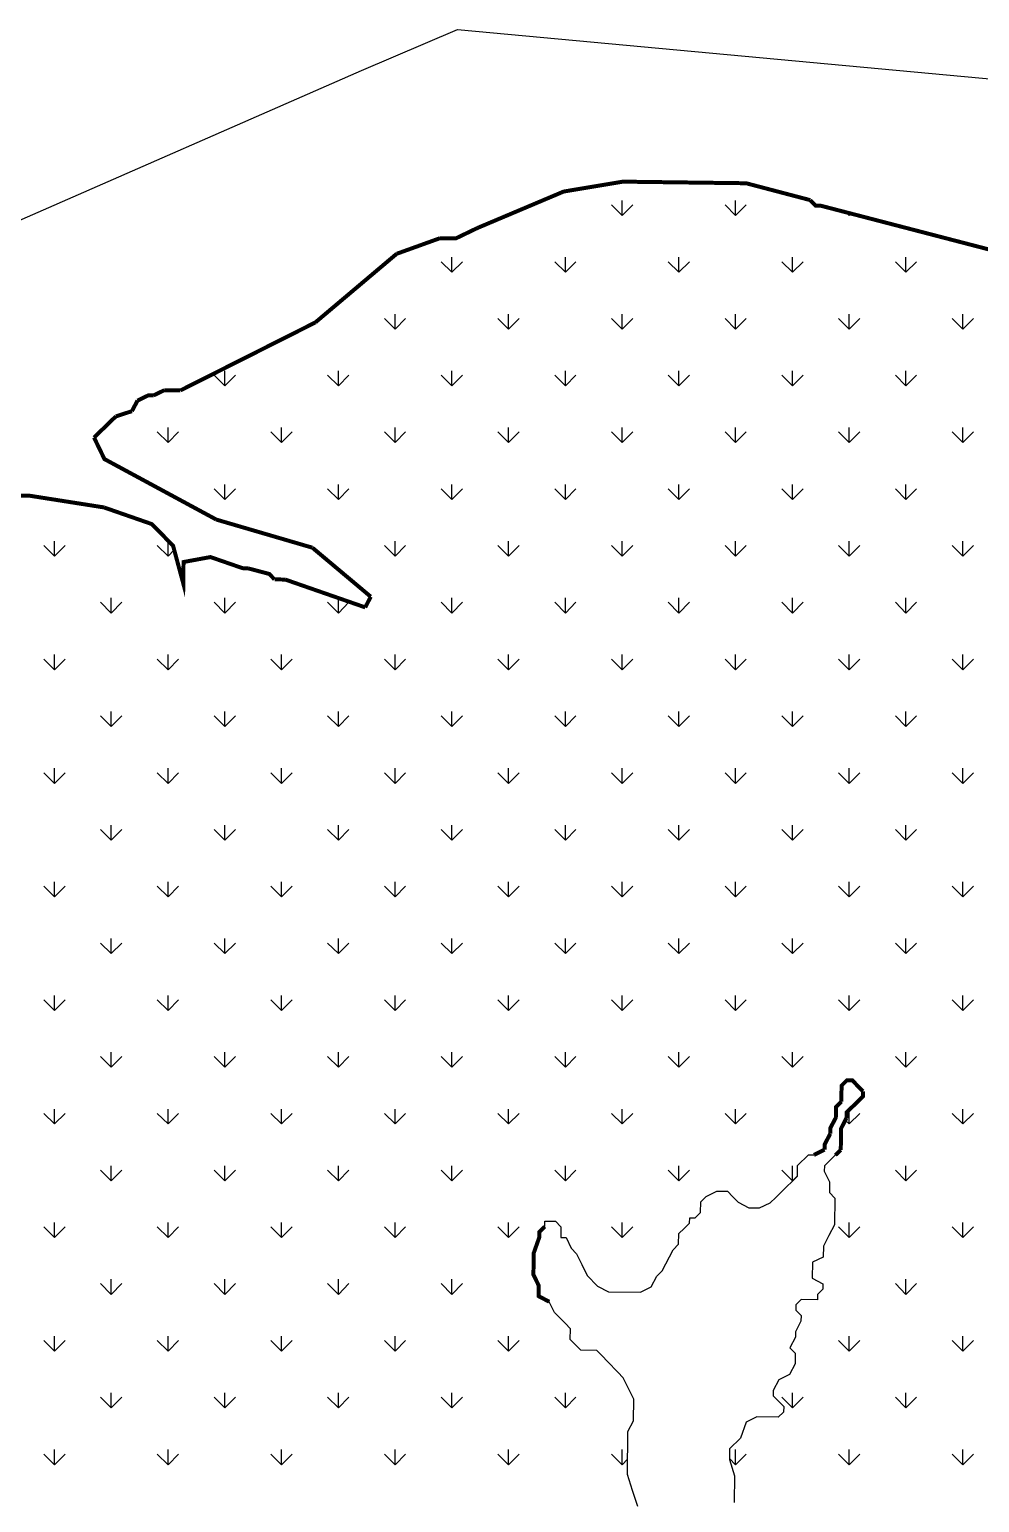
# Model space of a CAD drawing. Header units: metres. Extents: x 290282 to 293385, y 1993059 to 1996895.
# Drawn here: x 291620 to 292331, y 1995795 to 1996895 of the extents above; entities that cross this region are included whole.
import ezdxf

# ---------------------------------------------------------------- set-up
doc = ezdxf.new("R2010")
doc.units = ezdxf.units.M
doc.header["$MEASUREMENT"] = 0
doc.layers.add('MANGROOVES', color=112, linetype='Continuous')
doc.layers.add('village', color=3, linetype='Continuous')

msp = doc.modelspace()

# ---------------------------------------------------------------- linework, layer by layer
at = {"color": 3, "flags": 128}
msp.add_lwpolyline([(291940.4, 1996895.4), (292394.6, 1996853.2)], dxfattribs=at)
at = {"layer": 'MANGROOVES', "linetype": 'Continuous'}
for p, q in [((292063.4, 1996756.4), (292063.4, 1996767.7)), ((292148.2, 1996756.4), (292148.2, 1996767.7)), ((291978.5, 1996756.4), (291978.2, 1996756.7)), ((291978.5, 1996756.4), (291979.3, 1996757.2)), ((291978.5, 1996756.4), (291978.5, 1996756.9)), ((292063.4, 1996756.4), (292055.4, 1996764.4)), ((292063.4, 1996756.4), (292071.3, 1996764.4)), ((292148.2, 1996756.4), (292140.3, 1996764.4)), ((292148.2, 1996756.4), (292156.2, 1996764.4)), ((292233.1, 1996756.4), (292230.6, 1996758.9)), ((292233.1, 1996756.4), (292233.1, 1996758.2)), ((292233.1, 1996756.4), (292234.5, 1996757.9)), ((291936.1, 1996714), (291928.2, 1996721.9)), ((291936.1, 1996714), (291936.1, 1996725.2)), ((291936.1, 1996714), (291944.1, 1996721.9)), ((292021, 1996714), (292013, 1996721.9)), ((292021, 1996714), (292021, 1996725.2)), ((292021, 1996714), (292028.9, 1996721.9)), ((292105.8, 1996714), (292097.9, 1996721.9)), ((292105.8, 1996714), (292105.8, 1996725.2)), ((292105.8, 1996714), (292113.8, 1996721.9)), ((292190.7, 1996714), (292182.7, 1996721.9)), ((292190.7, 1996714), (292190.7, 1996725.2)), ((292190.7, 1996714), (292198.6, 1996721.9)), ((292275.5, 1996714), (292267.6, 1996721.9)), ((292275.5, 1996714), (292275.5, 1996725.2)), ((292275.5, 1996714), (292283.5, 1996721.9)), ((291893.7, 1996671.6), (291885.7, 1996679.5)), ((291893.7, 1996671.6), (291893.7, 1996682.8)), ((291893.7, 1996671.6), (291901.6, 1996679.5)), ((291978.5, 1996671.6), (291970.6, 1996679.5)), ((291978.5, 1996671.6), (291978.5, 1996682.8)), ((291978.5, 1996671.6), (291986.5, 1996679.5)), ((292063.4, 1996671.6), (292055.4, 1996679.5)), ((292063.4, 1996671.6), (292063.4, 1996682.8)), ((292063.4, 1996671.6), (292071.3, 1996679.5)), ((292148.2, 1996671.6), (292140.3, 1996679.5)), ((292148.2, 1996671.6), (292148.2, 1996682.8)), ((292148.2, 1996671.6), (292156.2, 1996679.5)), ((292233.1, 1996671.6), (292225.1, 1996679.5)), ((292233.1, 1996671.6), (292233.1, 1996682.8)), ((292233.1, 1996671.6), (292241, 1996679.5)), ((292317.9, 1996671.6), (292310, 1996679.5)), ((292317.9, 1996671.6), (292317.9, 1996682.8)), ((292317.9, 1996671.6), (292325.9, 1996679.5)), ((291766.4, 1996629.1), (291758.4, 1996637.1)), ((291766.4, 1996629.1), (291766.4, 1996640.4)), ((291766.4, 1996629.1), (291774.4, 1996637.1)), ((291851.3, 1996629.1), (291843.3, 1996637.1)), ((291851.3, 1996629.1), (291851.3, 1996640.4)), ((291851.3, 1996629.1), (291859.2, 1996637.1)), ((291936.1, 1996629.1), (291928.2, 1996637.1)), ((291936.1, 1996629.1), (291936.1, 1996640.4)), ((291936.1, 1996629.1), (291944.1, 1996637.1)), ((292021, 1996629.1), (292013, 1996637.1)), ((292021, 1996629.1), (292021, 1996640.4)), ((292021, 1996629.1), (292028.9, 1996637.1)), ((292105.8, 1996629.1), (292097.9, 1996637.1)), ((292105.8, 1996629.1), (292105.8, 1996640.4)), ((292105.8, 1996629.1), (292113.8, 1996637.1)), ((292190.7, 1996629.1), (292182.7, 1996637.1)), ((292190.7, 1996629.1), (292190.7, 1996640.4)), ((292190.7, 1996629.1), (292198.6, 1996637.1)), ((292275.5, 1996629.1), (292267.6, 1996637.1)), ((292275.5, 1996629.1), (292275.5, 1996640.4)), ((292275.5, 1996629.1), (292283.5, 1996637.1)), ((291724, 1996586.7), (291716, 1996594.7)), ((291724, 1996586.7), (291724, 1996598)), ((291724, 1996586.7), (291731.9, 1996594.7)), ((291808.8, 1996586.7), (291800.9, 1996594.7)), ((291808.8, 1996586.7), (291808.8, 1996598)), ((291808.8, 1996586.7), (291816.8, 1996594.7)), ((291893.7, 1996586.7), (291885.7, 1996594.7)), ((291893.7, 1996586.7), (291893.7, 1996598)), ((291893.7, 1996586.7), (291901.6, 1996594.7)), ((291978.5, 1996586.7), (291970.6, 1996594.7)), ((291978.5, 1996586.7), (291978.5, 1996598)), ((291978.5, 1996586.7), (291986.5, 1996594.7)), ((292063.4, 1996586.7), (292055.4, 1996594.7)), ((292063.4, 1996586.7), (292063.4, 1996598)), ((292063.4, 1996586.7), (292071.3, 1996594.7)), ((292148.2, 1996586.7), (292140.3, 1996594.7)), ((292148.2, 1996586.7), (292148.2, 1996598)), ((292148.2, 1996586.7), (292156.2, 1996594.7)), ((292233.1, 1996586.7), (292225.1, 1996594.7)), ((292233.1, 1996586.7), (292233.1, 1996598)), ((292233.1, 1996586.7), (292241, 1996594.7)), ((292317.9, 1996586.7), (292310, 1996594.7)), ((292317.9, 1996586.7), (292317.9, 1996598)), ((292317.9, 1996586.7), (292325.9, 1996594.7)), ((291766.4, 1996544.3), (291758.4, 1996552.2)), ((291766.4, 1996544.3), (291766.4, 1996555.5)), ((291766.4, 1996544.3), (291774.4, 1996552.2)), ((291851.3, 1996544.3), (291843.3, 1996552.2)), ((291851.3, 1996544.3), (291851.3, 1996555.5)), ((291851.3, 1996544.3), (291859.2, 1996552.2)), ((291936.1, 1996544.3), (291928.2, 1996552.2)), ((291936.1, 1996544.3), (291936.1, 1996555.5)), ((291936.1, 1996544.3), (291944.1, 1996552.2)), ((292021, 1996544.3), (292013, 1996552.2)), ((292021, 1996544.3), (292021, 1996555.5)), ((292021, 1996544.3), (292028.9, 1996552.2)), ((292105.8, 1996544.3), (292097.9, 1996552.2)), ((292105.8, 1996544.3), (292105.8, 1996555.5)), ((292105.8, 1996544.3), (292113.8, 1996552.2)), ((292190.7, 1996544.3), (292182.7, 1996552.2)), ((292190.7, 1996544.3), (292190.7, 1996555.5)), ((292190.7, 1996544.3), (292198.6, 1996552.2)), ((292275.5, 1996544.3), (292267.6, 1996552.2)), ((292275.5, 1996544.3), (292275.5, 1996555.5)), ((292275.5, 1996544.3), (292283.5, 1996552.2)), ((291639.1, 1996501.9), (291639.1, 1996513.1)), ((291724, 1996501.9), (291724, 1996513.1)), ((291893.7, 1996501.9), (291893.7, 1996513.1)), ((291978.5, 1996501.9), (291978.5, 1996513.1)), ((292063.4, 1996501.9), (292063.4, 1996513.1)), ((292148.2, 1996501.9), (292148.2, 1996513.1)), ((292233.1, 1996501.9), (292233.1, 1996513.1)), ((292317.9, 1996501.9), (292317.9, 1996513.1)), ((291639.1, 1996501.9), (291631.2, 1996509.8)), ((291639.1, 1996501.9), (291647.1, 1996509.8)), ((291724, 1996501.9), (291716, 1996509.8)), ((291724, 1996501.9), (291728.6, 1996506.5)), ((291893.7, 1996501.9), (291885.7, 1996509.8)), ((291893.7, 1996501.9), (291901.6, 1996509.8)), ((291978.5, 1996501.9), (291970.6, 1996509.8)), ((291978.5, 1996501.9), (291986.5, 1996509.8)), ((292063.4, 1996501.9), (292055.4, 1996509.8)), ((292063.4, 1996501.9), (292071.3, 1996509.8)), ((292148.2, 1996501.9), (292140.3, 1996509.8)), ((292148.2, 1996501.9), (292156.2, 1996509.8)), ((292233.1, 1996501.9), (292225.1, 1996509.8)), ((292233.1, 1996501.9), (292241, 1996509.8)), ((292317.9, 1996501.9), (292310, 1996509.8)), ((292317.9, 1996501.9), (292325.9, 1996509.8)), ((291681.5, 1996459.4), (291681.5, 1996470.7)), ((291766.4, 1996459.4), (291766.4, 1996470.7)), ((291851.3, 1996459.4), (291851.3, 1996470.6)), ((291936.1, 1996459.4), (291936.1, 1996470.7)), ((292021, 1996459.4), (292021, 1996470.7)), ((292105.8, 1996459.4), (292105.8, 1996470.7)), ((292190.7, 1996459.4), (292190.7, 1996470.7)), ((292275.5, 1996459.4), (292275.5, 1996470.7)), ((291681.5, 1996459.4), (291673.6, 1996467.4)), ((291681.5, 1996459.4), (291689.5, 1996467.4)), ((291766.4, 1996459.4), (291758.4, 1996467.4)), ((291766.4, 1996459.4), (291774.4, 1996467.4)), ((291851.3, 1996459.4), (291843.3, 1996467.4)), ((291851.3, 1996459.4), (291859.2, 1996467.4)), ((291936.1, 1996459.4), (291928.2, 1996467.4)), ((291936.1, 1996459.4), (291944.1, 1996467.4)), ((292021, 1996459.4), (292013, 1996467.4)), ((292021, 1996459.4), (292028.9, 1996467.4)), ((292105.8, 1996459.4), (292097.9, 1996467.4)), ((292105.8, 1996459.4), (292113.8, 1996467.4)), ((292190.7, 1996459.4), (292182.7, 1996467.4)), ((292190.7, 1996459.4), (292198.6, 1996467.4)), ((292275.5, 1996459.4), (292267.6, 1996467.4)), ((292275.5, 1996459.4), (292283.5, 1996467.4)), ((291639.1, 1996417), (291631.2, 1996425)), ((291639.1, 1996417), (291639.1, 1996428.3)), ((291639.1, 1996417), (291647.1, 1996425)), ((291724, 1996417), (291716, 1996425)), ((291724, 1996417), (291724, 1996428.3)), ((291724, 1996417), (291731.9, 1996425)), ((291808.8, 1996417), (291800.9, 1996425)), ((291808.8, 1996417), (291808.8, 1996428.3)), ((291808.8, 1996417), (291816.8, 1996425)), ((291893.7, 1996417), (291885.7, 1996425)), ((291893.7, 1996417), (291893.7, 1996428.3)), ((291893.7, 1996417), (291901.6, 1996425)), ((291978.5, 1996417), (291970.6, 1996425)), ((291978.5, 1996417), (291978.5, 1996428.3)), ((291978.5, 1996417), (291986.5, 1996425)), ((292063.4, 1996417), (292055.4, 1996425)), ((292063.4, 1996417), (292063.4, 1996428.3)), ((292063.4, 1996417), (292071.3, 1996425)), ((292148.2, 1996417), (292140.3, 1996425)), ((292148.2, 1996417), (292148.2, 1996428.3)), ((292148.2, 1996417), (292156.2, 1996425)), ((292233.1, 1996417), (292225.1, 1996425)), ((292233.1, 1996417), (292233.1, 1996428.3)), ((292233.1, 1996417), (292241, 1996425)), ((292317.9, 1996417), (292310, 1996425)), ((292317.9, 1996417), (292317.9, 1996428.3)), ((292317.9, 1996417), (292325.9, 1996425)), ((291681.5, 1996374.6), (291673.6, 1996382.5)), ((291681.5, 1996374.6), (291681.5, 1996385.8)), ((291681.5, 1996374.6), (291689.5, 1996382.5)), ((291766.4, 1996374.6), (291758.4, 1996382.5)), ((291766.4, 1996374.6), (291766.4, 1996385.8)), ((291766.4, 1996374.6), (291774.4, 1996382.5)), ((291851.3, 1996374.6), (291843.3, 1996382.5)), ((291851.3, 1996374.6), (291851.3, 1996385.8)), ((291851.3, 1996374.6), (291859.2, 1996382.5)), ((291936.1, 1996374.6), (291928.2, 1996382.5)), ((291936.1, 1996374.6), (291936.1, 1996385.8)), ((291936.1, 1996374.6), (291944.1, 1996382.5)), ((292021, 1996374.6), (292013, 1996382.5)), ((292021, 1996374.6), (292021, 1996385.8)), ((292021, 1996374.6), (292028.9, 1996382.5)), ((292105.8, 1996374.6), (292097.9, 1996382.5)), ((292105.8, 1996374.6), (292105.8, 1996385.8)), ((292105.8, 1996374.6), (292113.8, 1996382.5)), ((292190.7, 1996374.6), (292182.7, 1996382.5)), ((292190.7, 1996374.6), (292190.7, 1996385.8)), ((292190.7, 1996374.6), (292198.6, 1996382.5)), ((292275.5, 1996374.6), (292267.6, 1996382.5)), ((292275.5, 1996374.6), (292275.5, 1996385.8)), ((292275.5, 1996374.6), (292283.5, 1996382.5)), ((291639.1, 1996332.1), (291631.2, 1996340.1)), ((291639.1, 1996332.2), (291639.1, 1996343.4)), ((291639.1, 1996332.1), (291647.1, 1996340.1)), ((291724, 1996332.1), (291716, 1996340.1)), ((291724, 1996332.2), (291724, 1996343.4)), ((291724, 1996332.1), (291731.9, 1996340.1)), ((291808.8, 1996332.1), (291800.9, 1996340.1)), ((291808.8, 1996332.2), (291808.8, 1996343.4)), ((291808.8, 1996332.1), (291816.8, 1996340.1)), ((291893.7, 1996332.1), (291885.7, 1996340.1)), ((291893.7, 1996332.2), (291893.7, 1996343.4)), ((291893.7, 1996332.1), (291901.6, 1996340.1)), ((291978.5, 1996332.1), (291970.6, 1996340.1)), ((291978.5, 1996332.2), (291978.5, 1996343.4)), ((291978.5, 1996332.1), (291986.5, 1996340.1)), ((292063.4, 1996332.1), (292055.4, 1996340.1)), ((292063.4, 1996332.2), (292063.4, 1996343.4)), ((292063.4, 1996332.1), (292071.3, 1996340.1)), ((292148.2, 1996332.1), (292140.3, 1996340.1)), ((292148.2, 1996332.2), (292148.2, 1996343.4)), ((292148.2, 1996332.1), (292156.2, 1996340.1)), ((292233.1, 1996332.1), (292225.1, 1996340.1)), ((292233.1, 1996332.2), (292233.1, 1996343.4)), ((292233.1, 1996332.1), (292241, 1996340.1)), ((292317.9, 1996332.1), (292310, 1996340.1)), ((292317.9, 1996332.2), (292317.9, 1996343.4)), ((292317.9, 1996332.1), (292325.9, 1996340.1)), ((291681.5, 1996289.7), (291673.6, 1996297.7)), ((291681.5, 1996289.7), (291681.5, 1996301)), ((291681.5, 1996289.7), (291689.5, 1996297.7)), ((291766.4, 1996289.7), (291758.4, 1996297.7)), ((291766.4, 1996289.7), (291766.4, 1996301)), ((291766.4, 1996289.7), (291774.4, 1996297.7)), ((291851.3, 1996289.7), (291843.3, 1996297.7)), ((291851.3, 1996289.7), (291851.3, 1996301)), ((291851.3, 1996289.7), (291859.2, 1996297.7)), ((291936.1, 1996289.7), (291928.2, 1996297.7)), ((291936.1, 1996289.7), (291936.1, 1996301)), ((291936.1, 1996289.7), (291944.1, 1996297.7)), ((292021, 1996289.7), (292013, 1996297.7)), ((292021, 1996289.7), (292021, 1996301)), ((292021, 1996289.7), (292028.9, 1996297.7)), ((292105.8, 1996289.7), (292097.9, 1996297.7)), ((292105.8, 1996289.7), (292105.8, 1996301)), ((292105.8, 1996289.7), (292113.8, 1996297.7)), ((292190.7, 1996289.7), (292182.7, 1996297.7)), ((292190.7, 1996289.7), (292190.7, 1996301)), ((292190.7, 1996289.7), (292198.6, 1996297.7)), ((292275.5, 1996289.7), (292267.6, 1996297.7)), ((292275.5, 1996289.7), (292275.5, 1996301)), ((292275.5, 1996289.7), (292283.5, 1996297.7)), ((291639.1, 1996247.3), (291631.2, 1996255.3)), ((291639.1, 1996247.3), (291639.1, 1996258.5)), ((291639.1, 1996247.3), (291647.1, 1996255.3)), ((291724, 1996247.3), (291716, 1996255.3)), ((291724, 1996247.3), (291724, 1996258.5)), ((291724, 1996247.3), (291731.9, 1996255.3)), ((291808.8, 1996247.3), (291800.9, 1996255.3)), ((291808.8, 1996247.3), (291808.8, 1996258.5)), ((291808.8, 1996247.3), (291816.8, 1996255.3)), ((291893.7, 1996247.3), (291885.7, 1996255.3)), ((291893.7, 1996247.3), (291893.7, 1996258.5)), ((291893.7, 1996247.3), (291901.6, 1996255.3)), ((291978.5, 1996247.3), (291970.6, 1996255.3)), ((291978.5, 1996247.3), (291978.5, 1996258.5)), ((291978.5, 1996247.3), (291986.5, 1996255.3)), ((292063.4, 1996247.3), (292055.4, 1996255.3)), ((292063.4, 1996247.3), (292063.4, 1996258.5)), ((292063.4, 1996247.3), (292071.3, 1996255.3)), ((292148.2, 1996247.3), (292140.3, 1996255.3)), ((292148.2, 1996247.3), (292148.2, 1996258.5)), ((292148.2, 1996247.3), (292156.2, 1996255.3)), ((292233.1, 1996247.3), (292225.1, 1996255.3)), ((292233.1, 1996247.3), (292233.1, 1996258.5)), ((292233.1, 1996247.3), (292241, 1996255.3)), ((292317.9, 1996247.3), (292310, 1996255.3)), ((292317.9, 1996247.3), (292317.9, 1996258.5)), ((292317.9, 1996247.3), (292325.9, 1996255.3)), ((291681.5, 1996204.9), (291681.5, 1996216.1)), ((291766.4, 1996204.9), (291766.4, 1996216.1)), ((291851.3, 1996204.9), (291851.3, 1996216.1)), ((291936.1, 1996204.9), (291936.1, 1996216.1)), ((292021, 1996204.9), (292021, 1996216.1)), ((292105.8, 1996204.9), (292105.8, 1996216.1)), ((292190.7, 1996204.9), (292190.7, 1996216.1)), ((292275.5, 1996204.9), (292275.5, 1996216.1)), ((291681.5, 1996204.9), (291673.6, 1996212.8)), ((291681.5, 1996204.9), (291689.5, 1996212.8)), ((291766.4, 1996204.9), (291758.4, 1996212.8)), ((291766.4, 1996204.9), (291774.4, 1996212.8)), ((291851.3, 1996204.9), (291843.3, 1996212.8)), ((291851.3, 1996204.9), (291859.2, 1996212.8)), ((291936.1, 1996204.9), (291928.2, 1996212.8)), ((291936.1, 1996204.9), (291944.1, 1996212.8)), ((292021, 1996204.9), (292013, 1996212.8)), ((292021, 1996204.9), (292028.9, 1996212.8)), ((292105.8, 1996204.9), (292097.9, 1996212.8)), ((292105.8, 1996204.9), (292113.8, 1996212.8)), ((292190.7, 1996204.9), (292182.7, 1996212.8)), ((292190.7, 1996204.9), (292198.6, 1996212.8)), ((292275.5, 1996204.9), (292267.6, 1996212.8)), ((292275.5, 1996204.9), (292283.5, 1996212.8)), ((291639.1, 1996162.4), (291639.1, 1996173.7)), ((291724, 1996162.4), (291724, 1996173.7)), ((291808.8, 1996162.4), (291808.8, 1996173.7)), ((291893.7, 1996162.4), (291893.7, 1996173.7)), ((291978.5, 1996162.4), (291978.5, 1996173.7)), ((292063.4, 1996162.4), (292063.4, 1996173.7)), ((292148.2, 1996162.4), (292148.2, 1996173.7)), ((292233.1, 1996162.4), (292233.1, 1996173.7)), ((292317.9, 1996162.4), (292317.9, 1996173.7)), ((291639.1, 1996162.4), (291631.2, 1996170.4)), ((291639.1, 1996162.4), (291647.1, 1996170.4)), ((291724, 1996162.4), (291716, 1996170.4)), ((291724, 1996162.4), (291731.9, 1996170.4)), ((291808.8, 1996162.4), (291800.9, 1996170.4)), ((291808.8, 1996162.4), (291816.8, 1996170.4)), ((291893.7, 1996162.4), (291885.7, 1996170.4)), ((291893.7, 1996162.4), (291901.6, 1996170.4)), ((291978.5, 1996162.4), (291970.6, 1996170.4)), ((291978.5, 1996162.4), (291986.5, 1996170.4)), ((292063.4, 1996162.4), (292055.4, 1996170.4)), ((292063.4, 1996162.4), (292071.3, 1996170.4)), ((292148.2, 1996162.4), (292140.3, 1996170.4)), ((292148.2, 1996162.4), (292156.2, 1996170.4)), ((292233.1, 1996162.4), (292225.1, 1996170.4)), ((292233.1, 1996162.4), (292241, 1996170.4)), ((292317.9, 1996162.4), (292310, 1996170.4)), ((292317.9, 1996162.4), (292325.9, 1996170.4)), ((291681.5, 1996120), (291673.6, 1996128)), ((291681.5, 1996120), (291681.5, 1996131.3)), ((291681.5, 1996120), (291689.5, 1996128)), ((291766.4, 1996120), (291758.4, 1996128)), ((291766.4, 1996120), (291766.4, 1996131.3)), ((291766.4, 1996120), (291774.4, 1996128)), ((291851.3, 1996120), (291843.3, 1996128)), ((291851.3, 1996120), (291851.3, 1996131.3)), ((291851.3, 1996120), (291859.2, 1996128)), ((291936.1, 1996120), (291928.2, 1996128)), ((291936.1, 1996120), (291936.1, 1996131.3)), ((291936.1, 1996120), (291944.1, 1996128)), ((292021, 1996120), (292013, 1996128)), ((292021, 1996120), (292021, 1996131.3)), ((292021, 1996120), (292028.9, 1996128)), ((292105.8, 1996120), (292097.9, 1996128)), ((292105.8, 1996120), (292105.8, 1996131.3)), ((292105.8, 1996120), (292113.8, 1996128)), ((292190.7, 1996120), (292182.7, 1996128)), ((292190.7, 1996120), (292190.7, 1996131.3)), ((292190.7, 1996120), (292198.6, 1996128)), ((292275.5, 1996120), (292267.6, 1996128)), ((292275.5, 1996120), (292275.5, 1996131.3)), ((292275.5, 1996120), (292283.5, 1996128)), ((291639.1, 1996077.6), (291631.2, 1996085.5)), ((291639.1, 1996077.6), (291639.1, 1996088.8)), ((291639.1, 1996077.6), (291647.1, 1996085.5)), ((291724, 1996077.6), (291716, 1996085.5)), ((291724, 1996077.6), (291724, 1996088.8)), ((291724, 1996077.6), (291731.9, 1996085.5)), ((291808.8, 1996077.6), (291800.9, 1996085.5)), ((291808.8, 1996077.6), (291808.8, 1996088.8)), ((291808.8, 1996077.6), (291816.8, 1996085.5)), ((291893.7, 1996077.6), (291885.7, 1996085.5)), ((291893.7, 1996077.6), (291893.7, 1996088.8)), ((291893.7, 1996077.6), (291901.6, 1996085.5)), ((291978.5, 1996077.6), (291970.6, 1996085.5)), ((291978.5, 1996077.6), (291978.5, 1996088.8)), ((291978.5, 1996077.6), (291986.5, 1996085.5)), ((292063.4, 1996077.6), (292055.4, 1996085.5)), ((292063.4, 1996077.6), (292063.4, 1996088.8)), ((292063.4, 1996077.6), (292071.3, 1996085.5)), ((292148.2, 1996077.6), (292140.3, 1996085.5)), ((292148.2, 1996077.6), (292148.2, 1996088.8)), ((292148.2, 1996077.6), (292156.2, 1996085.5)), ((292233.1, 1996077.6), (292233.1, 1996088.1)), ((292233.1, 1996077.6), (292241, 1996085.5)), ((292317.9, 1996077.6), (292310, 1996085.5)), ((292317.9, 1996077.6), (292317.9, 1996088.8)), ((292317.9, 1996077.6), (292325.9, 1996085.5)), ((292233.1, 1996077.6), (292230.2, 1996080.5)), ((291681.5, 1996035.2), (291673.6, 1996043.1)), ((291681.5, 1996035.2), (291681.5, 1996046.4)), ((291681.5, 1996035.2), (291689.5, 1996043.1)), ((291766.4, 1996035.2), (291758.4, 1996043.1)), ((291766.4, 1996035.2), (291766.4, 1996046.4)), ((291766.4, 1996035.2), (291774.4, 1996043.1)), ((291851.3, 1996035.2), (291843.3, 1996043.1)), ((291851.3, 1996035.2), (291851.3, 1996046.4)), ((291851.3, 1996035.2), (291859.2, 1996043.1)), ((291936.1, 1996035.2), (291928.2, 1996043.1)), ((291936.1, 1996035.2), (291936.1, 1996046.4)), ((291936.1, 1996035.2), (291944.1, 1996043.1)), ((292021, 1996035.2), (292013, 1996043.1)), ((292021, 1996035.2), (292021, 1996046.4)), ((292021, 1996035.2), (292028.9, 1996043.1)), ((292105.8, 1996035.2), (292097.9, 1996043.1)), ((292105.8, 1996035.2), (292105.8, 1996046.4)), ((292105.8, 1996035.2), (292113.8, 1996043.1)), ((292190.7, 1996035.2), (292182.7, 1996043.1)), ((292190.7, 1996035.2), (292190.7, 1996046.4)), ((292275.5, 1996035.2), (292267.6, 1996043.1)), ((292275.5, 1996035.2), (292275.5, 1996046.4)), ((292275.5, 1996035.2), (292283.5, 1996043.1)), ((292190.7, 1996035.2), (292194.4, 1996038.9)), ((291639.1, 1995992.7), (291631.2, 1996000.7)), ((291639.1, 1995992.7), (291639.1, 1996004)), ((291639.1, 1995992.7), (291647.1, 1996000.7)), ((291724, 1995992.7), (291716, 1996000.7)), ((291724, 1995992.7), (291724, 1996004)), ((291724, 1995992.7), (291731.9, 1996000.7)), ((291808.8, 1995992.7), (291800.9, 1996000.7)), ((291808.8, 1995992.7), (291808.8, 1996004)), ((291808.8, 1995992.7), (291816.8, 1996000.7)), ((291893.7, 1995992.7), (291885.7, 1996000.7)), ((291893.7, 1995992.7), (291893.7, 1996004)), ((291893.7, 1995992.7), (291901.6, 1996000.7)), ((291978.5, 1995992.7), (291970.6, 1996000.7)), ((291978.5, 1995992.7), (291978.5, 1996004)), ((291978.5, 1995992.7), (291986.5, 1996000.7)), ((292063.4, 1995992.7), (292055.4, 1996000.7)), ((292063.4, 1995992.7), (292063.4, 1996004)), ((292063.4, 1995992.7), (292071.3, 1996000.7)), ((292233.1, 1995992.7), (292225.1, 1996000.7)), ((292233.1, 1995992.7), (292233.1, 1996004)), ((292233.1, 1995992.7), (292241, 1996000.7)), ((292317.9, 1995992.7), (292310, 1996000.7)), ((292317.9, 1995992.7), (292317.9, 1996004)), ((292317.9, 1995992.7), (292325.9, 1996000.7)), ((291681.5, 1995950.3), (291673.6, 1995958.3)), ((291681.5, 1995950.3), (291681.5, 1995961.6)), ((291681.5, 1995950.3), (291689.5, 1995958.3)), ((291766.4, 1995950.3), (291758.4, 1995958.3)), ((291766.4, 1995950.3), (291766.4, 1995961.6)), ((291766.4, 1995950.3), (291774.4, 1995958.3)), ((291851.3, 1995950.3), (291843.3, 1995958.3)), ((291851.3, 1995950.3), (291851.3, 1995961.6)), ((291851.3, 1995950.3), (291859.2, 1995958.3)), ((291936.1, 1995950.3), (291928.2, 1995958.3)), ((291936.1, 1995950.3), (291936.1, 1995961.6)), ((291936.1, 1995950.3), (291944.1, 1995958.3)), ((292275.5, 1995950.3), (292267.6, 1995958.3)), ((292275.5, 1995950.3), (292275.5, 1995961.6)), ((292275.5, 1995950.3), (292283.5, 1995958.3)), ((291639.1, 1995907.9), (291639.1, 1995919.1)), ((291724, 1995907.9), (291724, 1995919.1)), ((291808.8, 1995907.9), (291808.8, 1995919.1)), ((291893.7, 1995907.9), (291893.7, 1995919.1)), ((291978.5, 1995907.9), (291978.5, 1995919.1)), ((292233.1, 1995907.9), (292233.1, 1995919.1)), ((292317.9, 1995907.9), (292317.9, 1995919.1)), ((291639.1, 1995907.9), (291631.2, 1995915.8)), ((291639.1, 1995907.9), (291647.1, 1995915.8)), ((291724, 1995907.9), (291716, 1995915.8)), ((291724, 1995907.9), (291731.9, 1995915.8)), ((291808.8, 1995907.9), (291800.9, 1995915.8)), ((291808.8, 1995907.9), (291816.8, 1995915.8)), ((291893.7, 1995907.9), (291885.7, 1995915.8)), ((291893.7, 1995907.9), (291901.6, 1995915.8)), ((291978.5, 1995907.9), (291970.6, 1995915.8)), ((291978.5, 1995907.9), (291986.5, 1995915.8)), ((292233.1, 1995907.9), (292225.1, 1995915.8)), ((292233.1, 1995907.9), (292241, 1995915.8)), ((292317.9, 1995907.9), (292310, 1995915.8)), ((292317.9, 1995907.9), (292325.9, 1995915.8)), ((291681.5, 1995865.5), (291681.5, 1995876.7)), ((291766.4, 1995865.5), (291766.4, 1995876.7)), ((291851.3, 1995865.5), (291851.3, 1995876.7)), ((291936.1, 1995865.5), (291936.1, 1995876.7)), ((292021, 1995865.5), (292021, 1995876.7)), ((292190.7, 1995865.5), (292190.7, 1995876.7)), ((292275.5, 1995865.5), (292275.5, 1995876.7)), ((291681.5, 1995865.5), (291673.6, 1995873.4)), ((291681.5, 1995865.5), (291689.5, 1995873.4)), ((291766.4, 1995865.5), (291758.4, 1995873.4)), ((291766.4, 1995865.5), (291774.4, 1995873.4)), ((291851.3, 1995865.5), (291843.3, 1995873.4)), ((291851.3, 1995865.5), (291859.2, 1995873.4)), ((291936.1, 1995865.5), (291928.2, 1995873.4)), ((291936.1, 1995865.5), (291944.1, 1995873.4)), ((292021, 1995865.5), (292013, 1995873.4)), ((292021, 1995865.5), (292028.9, 1995873.4)), ((292190.7, 1995865.5), (292182.7, 1995873.4)), ((292190.7, 1995865.5), (292198.6, 1995873.4)), ((292275.5, 1995865.5), (292267.6, 1995873.4)), ((292275.5, 1995865.5), (292283.5, 1995873.4)), ((291639.1, 1995823), (291631.2, 1995831)), ((291639.1, 1995823), (291639.1, 1995834.3)), ((291639.1, 1995823), (291647.1, 1995831)), ((291724, 1995823), (291716, 1995831)), ((291724, 1995823), (291724, 1995834.3)), ((291724, 1995823), (291731.9, 1995831)), ((291808.8, 1995823), (291800.9, 1995831)), ((291808.8, 1995823), (291808.8, 1995834.3)), ((291808.8, 1995823), (291816.8, 1995831)), ((291893.7, 1995823), (291885.7, 1995831)), ((291893.7, 1995823), (291893.7, 1995834.3)), ((291893.7, 1995823), (291901.6, 1995831)), ((291978.5, 1995823), (291970.6, 1995831)), ((291978.5, 1995823), (291978.5, 1995834.3)), ((291978.5, 1995823), (291986.5, 1995831)), ((292063.4, 1995823), (292055.4, 1995831)), ((292063.4, 1995823), (292063.4, 1995834.3)), ((292148.2, 1995823), (292148.2, 1995834.3)), ((292148.2, 1995823), (292156.2, 1995831)), ((292233.1, 1995823), (292225.1, 1995831)), ((292233.1, 1995823), (292233.1, 1995834.3)), ((292233.1, 1995823), (292241, 1995831)), ((292317.9, 1995823), (292310, 1995831)), ((292317.9, 1995823), (292317.9, 1995834.3)), ((292317.9, 1995823), (292325.9, 1995831)), ((292063.4, 1995823), (292067.5, 1995827.1)), ((292148.2, 1995823), (292143.6, 1995827.7))]:
    msp.add_line(p, q, dxfattribs=at)
at = {"layer": 'MANGROOVES'}
for p, q in [((292194.5, 1996046.6), (292202.7, 1996054.5)), ((292202.7, 1996054.5), (292206.7, 1996054.5)), ((292218.6, 1996050.3), (292214.6, 1996046.4)), ((292222.7, 1996054.3), (292218.6, 1996050.3)), ((292194.4, 1996038.6), (292194.5, 1996046.6)), ((292214.6, 1996046.4), (292214.5, 1996042.3)), ((292214.5, 1996042.3), (292218.4, 1996034.3)), ((292178.2, 1996022.8), (292186.3, 1996030.7)), ((292186.3, 1996030.7), (292190.4, 1996034.6)), ((292190.4, 1996034.6), (292194.4, 1996038.6)), ((292218.4, 1996034.3), (292218.3, 1996026.3)), ((292122, 1996011.5), (292122.1, 1996019.5)), ((292122.1, 1996019.5), (292126.1, 1996023.5)), ((292126.1, 1996023.5), (292134.2, 1996027.4)), ((292134.2, 1996027.4), (292142.2, 1996027.3)), ((292142.2, 1996027.3), (292146.2, 1996023.2)), ((292146.2, 1996023.2), (292150.1, 1996019.1)), ((292150.1, 1996019.1), (292158.1, 1996015)), ((292166.1, 1996014.9), (292174.1, 1996018.8)), ((292174.1, 1996018.8), (292178.2, 1996022.8)), ((292218.3, 1996026.3), (292222.3, 1996022.2)), ((292222.3, 1996022.2), (292222, 1996002.2)), ((292113.8, 1996003.6), (292113.9, 1996007.6)), ((292113.9, 1996007.6), (292117.9, 1996007.5)), ((292117.9, 1996007.5), (292122, 1996011.5)), ((292158.1, 1996015), (292166.1, 1996014.9)), ((292005.6, 1996001), (292005.7, 1996005)), ((292005.7, 1996005), (292013.7, 1996004.9)), ((292013.7, 1996004.9), (292017.6, 1996000.8)), ((292017.6, 1996000.8), (292017.5, 1995992.8)), ((292105.6, 1995987.7), (292105.7, 1995995.7)), ((292105.7, 1995995.7), (292109.8, 1995999.6)), ((292109.8, 1995999.6), (292113.8, 1996003.6)), ((292222, 1996002.2), (292217.9, 1995994.2)), ((292017.5, 1995992.8), (292021.5, 1995992.8)), ((292021.5, 1995992.8), (292025.4, 1995984.7)), ((292025.4, 1995984.7), (292029.4, 1995980.6)), ((292101.6, 1995983.7), (292105.6, 1995987.7)), ((292213.8, 1995986.3), (292213.7, 1995978.2)), ((292217.9, 1995994.2), (292213.8, 1995986.3)), ((292029.4, 1995980.6), (292033.3, 1995972.6)), ((292093.3, 1995967.8), (292101.6, 1995983.7)), ((292205.6, 1995974.3), (292205.5, 1995962.3)), ((292213.7, 1995978.2), (292205.6, 1995974.3)), ((292033.3, 1995972.6), (292037.2, 1995964.5)), ((292037.2, 1995964.5), (292045.1, 1995956.4)), ((292085.2, 1995955.9), (292089.3, 1995963.8)), ((292089.3, 1995963.8), (292093.3, 1995967.8)), ((292205.5, 1995962.3), (292213.4, 1995958.2)), ((292045.1, 1995956.4), (292053.1, 1995952.3)), ((292053.1, 1995952.3), (292077.1, 1995952)), ((292077.1, 1995952), (292085.2, 1995955.9)), ((292213.4, 1995954.2), (292209.3, 1995950.2)), ((292213.4, 1995958.2), (292213.4, 1995954.2)), ((292012.8, 1995936.8), (292008.9, 1995944.8)), ((292193.2, 1995942.4), (292193.1, 1995938.4)), ((292197.2, 1995946.4), (292193.2, 1995942.4)), ((292209.3, 1995946.2), (292197.2, 1995946.4)), ((292209.3, 1995950.2), (292209.3, 1995946.2)), ((292020.7, 1995928.7), (292012.8, 1995936.8)), ((292197, 1995930.4), (292192.9, 1995922.4)), ((292193.1, 1995938.4), (292197.1, 1995934.4)), ((292197.1, 1995934.4), (292197, 1995930.4)), ((292024.7, 1995924.6), (292020.7, 1995928.7)), ((292024.6, 1995916.6), (292024.7, 1995924.6)), ((292192.9, 1995918.4), (292188.8, 1995910.4)), ((292192.9, 1995922.4), (292192.9, 1995918.4)), ((292032.5, 1995908.5), (292024.6, 1995916.6)), ((292044.5, 1995908.3), (292032.5, 1995908.5)), ((292048.4, 1995904.3), (292044.5, 1995908.3)), ((292188.8, 1995910.4), (292192.7, 1995906.4)), ((292052.4, 1995900.2), (292048.4, 1995904.3)), ((292060.3, 1995892.1), (292052.4, 1995900.2)), ((292192.6, 1995898.4), (292188.5, 1995890.4)), ((292192.7, 1995906.4), (292192.6, 1995898.4)), ((292064.2, 1995888), (292060.3, 1995892.1)), ((292068.1, 1995880), (292064.2, 1995888)), ((292180.4, 1995886.5), (292176.3, 1995878.5)), ((292188.5, 1995890.4), (292180.4, 1995886.5)), ((292072.1, 1995871.9), (292068.1, 1995880)), ((292176.3, 1995878.5), (292176.3, 1995874.5)), ((292176.3, 1995874.5), (292180.2, 1995870.5)), ((292071.8, 1995855.9), (292072.1, 1995871.9)), ((292180.2, 1995870.5), (292184.2, 1995866.4)), ((292184.2, 1995866.4), (292184.1, 1995862.4)), ((292067.7, 1995847.9), (292071.8, 1995855.9)), ((292156, 1995854.8), (292151.8, 1995842.8)), ((292164, 1995858.7), (292156, 1995854.8)), ((292180.1, 1995858.5), (292164, 1995858.7)), ((292184.1, 1995862.4), (292180.1, 1995858.5)), ((292067.3, 1995815.8), (292067.7, 1995847.9)), ((292151.8, 1995842.8), (292143.7, 1995834.9)), ((292143.7, 1995834.9), (292143.6, 1995826.9)), ((292143.6, 1995826.9), (292147.4, 1995814.8)), ((292071.2, 1995803.8), (292067.3, 1995815.8)), ((292147.4, 1995814.8), (292147.2, 1995794.8)), ((292075, 1995791.7), (292071.2, 1995803.8))]:
    msp.add_line(p, q, dxfattribs=at)
for points in [[(292204, 1996767.9, 2.98, 2.98, 0), (292156.1, 1996780.5, 2.98, 2.98, 0), (292063.9, 1996781.7, 2.98, 2.98, 0), (292019.7, 1996774.3, 2.98, 2.98, 0), (291955.3, 1996747.1, 0, 0, 0)], [(292471.5, 1996696.2, 2.98, 2.98, 0), (292211.9, 1996763.7, 2.98, 2.98, 0), (292207.9, 1996763.8, 2.98, 2.98, 0), (292204, 1996767.9, 0, 0, 0)], [(291955.3, 1996747.1, 2.98, 2.98, 0), (291939.1, 1996739.3, 2.98, 2.98, 0), (291927.1, 1996739.4, 0, 0, 0)], [(291713.2, 1996622, 2.98, 2.98, 0), (291709.2, 1996622, 2.98, 2.98, 0), (291701.2, 1996618.1, 0, 0, 0)], [(291668.7, 1996590.5, 2.98, 2.98, 0), (291676.5, 1996574.4, 2.98, 2.98, 0), (291760.1, 1996529.2, 0, 0, 0)], [(291676.1, 1996538.3, 2.98, 2.98, 0), (291620.1, 1996547.1, 2.98, 2.98, 0), (291507.9, 1996548.5, 2.98, 2.98, 0), (291415.5, 1996529.7, 0, 0, 0)], [(291783.7, 1996492.8, 2.98, 2.98, 0), (291779.7, 1996492.9, 2.98, 2.98, 0), (291755.7, 1996501.2, 2.98, 2.98, 0), (291735.6, 1996497.5, 2.98, 2.98, 0), (291735.4, 1996481.4, 2.98, 2.98, 0), (291727.8, 1996509.6, 2.98, 2.98, 0), (291712, 1996525.8, 2.98, 2.98, 0), (291676.1, 1996538.3, 0, 0, 0)], [(291803.6, 1996484.5, 2.98, 2.98, 0), (291799.6, 1996488.6, 2.98, 2.98, 0), (291783.7, 1996492.8, 0, 0, 0)], [(292227.2, 1996094.3, 2.98, 2.98, 0), (292227.4, 1996106.3, 2.98, 2.98, 0), (292231.4, 1996110.3, 2.98, 2.98, 0), (292235.4, 1996110.2, 2.98, 2.98, 0), (292239.4, 1996106.1, 0, 0, 0)], [(292218.9, 1996070.3, 2.98, 2.98, 0), (292218.9, 1996074.4, 2.98, 2.98, 0), (292223.1, 1996082.3, 2.98, 2.98, 0), (292223.2, 1996090.3, 2.98, 2.98, 0), (292227.2, 1996094.3, 0, 0, 0)], [(292243.4, 1996102.1, 2.98, 2.98, 0), (292243.3, 1996098.1, 2.98, 2.98, 0), (292239.2, 1996094.1, 2.98, 2.98, 0), (292235.2, 1996090.2, 0, 0, 0)], [(292231.1, 1996082.2, 2.98, 2.98, 0), (292227, 1996074.2, 2.98, 2.98, 0), (292226.8, 1996058.2, 0, 0, 0)], [(292235.2, 1996090.2, 2.98, 2.98, 0), (292231.1, 1996086.2, 2.98, 2.98, 0), (292231.1, 1996082.2, 0, 0, 0)], [(292214.7, 1996058.4, 2.98, 2.98, 0), (292214.8, 1996062.4, 2.98, 2.98, 0), (292218.9, 1996070.3, 0, 0, 0)], [(292008.9, 1995944.8, 2.98, 2.98, 0), (292000.9, 1995949, 2.98, 2.98, 0), (292001, 1995957, 2.98, 2.98, 0), (291997.1, 1995965, 2.98, 2.98, 0), (291997.3, 1995981.1, 2.98, 2.98, 0), (292001.5, 1995993, 2.98, 2.98, 0), (292001.6, 1995997, 2.98, 2.98, 0), (292005.6, 1996001, 0, 0, 0)]]:
    msp.add_lwpolyline(points, format="xyseb", dxfattribs=at)
at = {"layer": 'MANGROOVES', "const_width": 2.98}
for points in [[(291927.1, 1996739.4), (291894.9, 1996727.8)], [(291894.9, 1996727.8), (291834.1, 1996676.5)], [(291834.1, 1996676.5), (291733.3, 1996625.7)], [(291721.3, 1996625.9), (291713.2, 1996622)], [(291733.3, 1996625.7), (291721.3, 1996625.9)], [(291697, 1996610.2), (291685, 1996606.3)], [(291701.2, 1996618.1), (291697, 1996610.2)], [(291685, 1996606.3), (291668.7, 1996590.5)], [(291760.1, 1996529.2), (291831.9, 1996508.2)], [(291831.9, 1996508.2), (291875.5, 1996471.6)], [(291811.6, 1996484.4), (291803.6, 1996484.5)], [(291871.4, 1996463.6), (291811.6, 1996484.4)], [(291875.5, 1996471.6), (291871.4, 1996463.6)], [(292239.4, 1996106.1), (292243.4, 1996102.1)], [(292206.7, 1996054.5), (292214.7, 1996058.4)], [(292226.8, 1996058.2), (292222.7, 1996054.3)]]:
    msp.add_lwpolyline(points, dxfattribs=at)
at = {"layer": 'village', "color": 3}
msp.add_polyline3d([(290520.8, 1994350.7, 0), (290281.6, 1994805.2, 0), (290378.2, 1994866.9, 0), (290390.2, 1995010.2, 0), (290393.9, 1995203.8, 0), (290403.3, 1995334.2, 0), (290385.2, 1995382.6, 0), (290464.3, 1995719.6, 0), (290644.2, 1995981.8, 0), (290997, 1996483, 0), (291076.9, 1996518, 0), (291868.7, 1996864.8, 0), (291940.4, 1996895.4, 0)], dxfattribs=at)

doc.saveas('drawing.dxf')
